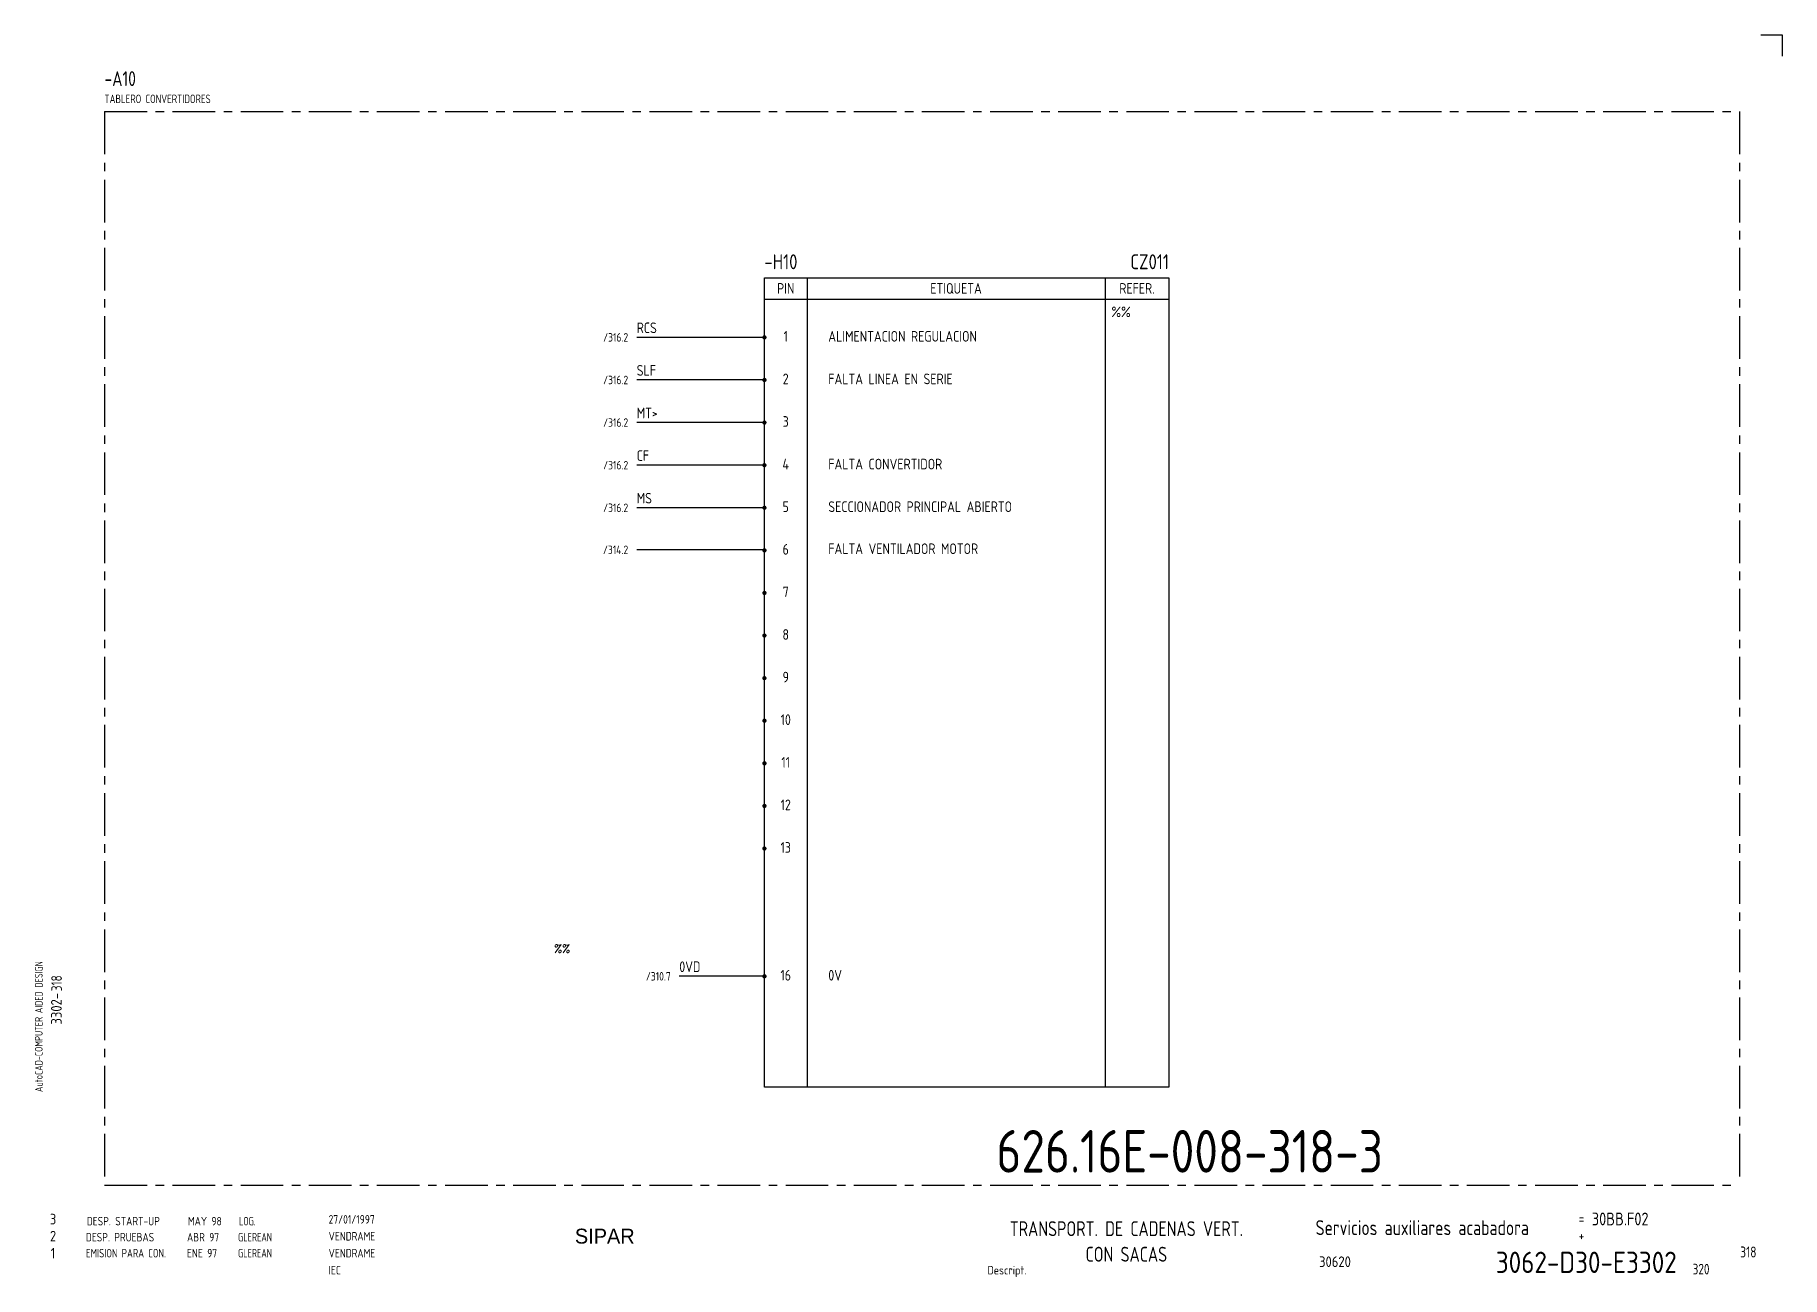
# Model space of a CAD drawing. Extents: x 10 to 420, y 5 to 297.
import ezdxf
from ezdxf.enums import TextEntityAlignment as Align

# ---------------------------------------------------------------- set-up
doc = ezdxf.new("R2010")
doc.units = 0
doc.header["$LTSCALE"] = 8
doc.header["$MEASUREMENT"] = 0
doc.linetypes.add('CENTER', pattern=[2, 1.25, -0.25, 0.25, -0.25])
doc.layers.get('0').update_dxf_attribs({"linetype": 'CONTINUOUS'})
doc.layers.add('CART', color=7, linetype='CONTINUOUS')
doc.styles.add('DIN', font='DIN', dxfattribs={"width": 0.85})
doc.styles.add('SIMPLEX', font='SIMPLEX', dxfattribs={"width": 0.9})
doc.styles.add('UNIV', font='UNIV')

# ---------------------------------------------------------------- blocks, each defined once
blk = doc.blocks.new('WB-FG100')
at = {"layer": 'CART', "color": 1}
for p, q in [((415, 297), (420, 297)), ((420, 297), (420, 292))]:
    blk.add_line(p, q, dxfattribs=at)
at = {"layer": 'CART', "color": 1, "style": 'DIN', "width": 0.8}
blk.add_text('AutoCAD-COMPUTER AIDED DESIGN', height=1.8, rotation=90, dxfattribs=at).set_placement((11.47, 48.84))
at = {"layer": 'CART', "color": 3, "style": 'DIN', "width": 0.8}
for s, p in [('=', (372.24, 17.91)), ('+', (372.24, 13.87))]:
    blk.add_text(s, height=2.5, dxfattribs=at).set_placement(p)
at = {"layer": 'CART', "color": 7, "style": 'DIN', "width": 0.9}
blk.add_attdef('FILE', text='', height=2.5, rotation=90, dxfattribs=at).set_placement((15.95, 68.38), align=Align.CENTER)
for tag, p in [('MOD-3', (13.92, 19)), ('MOD-2', (13.92, 15)), ('MOD-1', (13.92, 11)), ('NR.COMMESSA', (315, 9))]:
    blk.add_attdef(tag, text='', height=2.5, dxfattribs=at).set_placement(p, align=Align.MIDDLE)
at = {"layer": 'CART', "color": 7, "style": 'DIN'}
for tag, width, p in [('REV-3', 0.9, (21.66, 19)), ('DATA-3', 0.9, (45.37, 19)), ('NOME-3', 0.9, (57.37, 19)), ('REV-2', 0.9, (21.66, 15)), ('DATA-2', 0.9, (45.37, 15)), ('NOME-2', 0.9, (57.37, 15)), ('REV-1', 0.9, (21.66, 11)), ('DATA-1', 0.9, (45.37, 11)), ('NOME-1', 0.7, (57.37, 11))]:
    blk.add_attdef(tag, text='', height=2, dxfattribs=dict(at, width=width)).set_placement(p, align=Align.MIDDLE_LEFT)
at = {"layer": 'CART', "color": 7, "style": 'DIN', "width": 0.9}
for tag, p, height in [('DATA', (78.64, 17.94), 2), ('ESECUTORE', (78.64, 13.97), 2), ('CONTROLLORE', (78.64, 9.99), 2), ('SEGUE', (398.93, 5.65), 2.8), ('NORMA', (78.64, 6.01), 2)]:
    blk.add_attdef(tag, p, '', height=height, dxfattribs=at)
at = {"layer": 'CART', "color": 2, "style": 'DIN', "width": 0.9}
for tag, p in [('TITOLO-1/3', (266.5, 18.23)), ('TITOLO-1/2', (266.5, 15.73)), ('TITOLO-2/3', (266.5, 13.18)), ('TITOLO-2/2', (266.5, 10.68)), ('TITOLO-3/3', (266.5, 8.13))]:
    blk.add_attdef(tag, text='', height=3.5, dxfattribs=at).set_placement(p, align=Align.MIDDLE)
at = {"layer": 'CART', "color": 3, "style": 'DIN', "width": 0.9}
blk.add_attdef('ASSIEME', text='', height=3.5, dxfattribs=at).set_placement((334, 17), align=Align.MIDDLE)
at = {"layer": 'CART', "color": 3, "style": 'DIN', "width": 0.85}
for tag, p in [('=', (375.33, 16.63)), ('+', (375.33, 12.76))]:
    blk.add_attdef(tag, text='', height=3, dxfattribs=at).set_placement(p, align=Align.BOTTOM_LEFT)
at = {"layer": 'CART', "color": 3, "style": 'DIN', "width": 0.9}
blk.add_attdef('FOGLIO', text='', height=2.8, dxfattribs=at).set_placement((414.2, 9.56), align=Align.RIGHT)
at = {"layer": 'CART', "color": 2, "style": 'DIN', "width": 0.9}
blk.add_attdef('DISEGNO', text='', height=5, dxfattribs=at).set_placement((395.27, 6.35), align=Align.RIGHT)
at = {"layer": 'CART', "color": 1, "style": 'DIN', "width": 0.9}
blk.add_attdef('TIPOLOGIA', (233.37, 6), '', height=2, dxfattribs=at)
blk = doc.blocks.new('DESP')
at = {"linetype": 'Continuous', "style": 'DIN'}
for s, width, p in [('DESP. START-UP', 0.85, (21.62, 17.59)), ('MAY 98', 0.85, (45.38, 17.59)), ('LOG.', 0.7, (57.38, 17.59))]:
    blk.add_text(s, height=2, dxfattribs=dict(at, width=width)).set_placement(p)
blk = doc.blocks.new('D')
at = {"linetype": 'Continuous'}
blk.add_blockref('DESP', (-5.04, -5.13), dxfattribs=at)

msp = doc.modelspace()

# ---------------------------------------------------------------- linework, layer by layer
at = {"color": 3, "linetype": 'CENTER'}
for p, q in [((26, 279), (26, 27)), ((26, 279), (410, 279)), ((410, 279), (410, 27)), ((26, 27), (410, 27))]:
    msp.add_line(p, q, dxfattribs=at)
at = {"color": 3}
for p, q in [((191, 240), (191, 50)), ((261, 240), (261, 50)), ((181, 235), (276, 235))]:
    msp.add_line(p, q, dxfattribs=at)
for p, q in [((181, 226), (151, 226)), ((181, 216), (151, 216)), ((181, 206), (151, 206)), ((181, 196), (151, 196)), ((181, 186), (151, 186)), ((181, 176.13), (151, 176.13)), ((181, 76), (161, 76))]:
    msp.add_line(p, q)
msp.add_lwpolyline([(181, 240), (276, 240), (276, 50), (181, 50)], close=True, dxfattribs=at)
at = {"const_width": 0.5}
for points in [[(180.75, 226, 1), (181.25, 226, 1)], [(180.75, 216, 1), (181.25, 216, 1)], [(180.75, 206, 1), (181.25, 206, 1)], [(180.75, 196, 1), (181.25, 196, 1)], [(180.75, 186, 1), (181.25, 186, 1)], [(180.75, 176, 1), (181.25, 176, 1)], [(180.75, 166, 1), (181.25, 166, 1)], [(180.75, 156, 1), (181.25, 156, 1)], [(180.75, 146, 1), (181.25, 146, 1)], [(180.75, 136, 1), (181.25, 136, 1)], [(180.75, 126, 1), (181.25, 126, 1)], [(180.75, 116, 1), (181.25, 116, 1)], [(180.75, 106, 1), (181.25, 106, 1)], [(180.75, 76, 1), (181.25, 76, 1)]]:
    msp.add_lwpolyline(points, format="xyb", close=True, dxfattribs=at)

# ---------------------------------------------------------------- block references
at = {"linetype": 'Continuous'}
msp.add_blockref('D', (5.26, 5.06), dxfattribs=at)
at = {"layer": 'CART'}
ref = msp.add_blockref('WB-FG100', (0, 0), dxfattribs=at)
ref.add_attrib('TIPOLOGIA', 'Descript.', (233.37, 6), dxfattribs={"color": 1, "height": 2, "style": 'DIN', "width": 0.9})
ref.add_attrib('ASSIEME', 'Servicios auxiliares acabadora', dxfattribs={"color": 3, "height": 3.5, "style": 'DIN', "width": 0.8}).set_placement((335.5, 17), align=Align.MIDDLE)
ref.add_attrib('=', '30BB.F02', dxfattribs={"color": 3, "height": 3, "style": 'DIN', "width": 0.85}).set_placement((375.33, 16.63), align=Align.BOTTOM_LEFT)
ref.add_attrib('NR.COMMESSA', '30620', dxfattribs={"color": 7, "height": 2.5, "style": 'DIN', "width": 0.9}).set_placement((315, 9), align=Align.MIDDLE)
ref.add_attrib('DISEGNO', '3062-D30-E3302', dxfattribs={"color": 2, "height": 5, "style": 'DIN', "width": 0.9}).set_placement((395.27, 6.35), align=Align.RIGHT)
ref.add_attrib('DATA', '27/01/1997', (78.64, 17.94), dxfattribs={"color": 7, "height": 2, "style": 'DIN', "width": 0.85})
ref.add_attrib('ESECUTORE', 'VENDRAME', (78.64, 13.97), dxfattribs={"color": 7, "height": 2, "style": 'DIN', "width": 0.85})
ref.add_attrib('CONTROLLORE', 'VENDRAME', (78.64, 9.99), dxfattribs={"color": 7, "height": 2, "style": 'DIN', "width": 0.85})
ref.add_attrib('NORMA', 'IEC', (78.64, 6.01), dxfattribs={"color": 7, "height": 2, "style": 'DIN', "width": 0.85})
ref.add_attrib('MOD-1', '1', dxfattribs={"color": 7, "height": 2.5, "style": 'DIN', "width": 0.9}).set_placement((13.92, 11), align=Align.MIDDLE)
ref.add_attrib('REV-1', 'EMISION PARA CON.', dxfattribs={"color": 7, "height": 2, "style": 'DIN', "width": 0.8}).set_placement((21.66, 11), align=Align.MIDDLE_LEFT)
ref.add_attrib('DATA-1', 'ENE 97', dxfattribs={"color": 7, "height": 2, "style": 'DIN', "width": 0.85}).set_placement((45.37, 11), align=Align.MIDDLE_LEFT)
ref.add_attrib('NOME-1', 'GLEREAN', dxfattribs={"color": 7, "height": 2, "style": 'DIN', "width": 0.7}).set_placement((57.37, 11), align=Align.MIDDLE_LEFT)
ref.add_attrib('MOD-2', '2', dxfattribs={"color": 7, "height": 2.5, "style": 'DIN', "width": 0.9}).set_placement((13.92, 15), align=Align.MIDDLE)
ref.add_attrib('MOD-3', '3', dxfattribs={"color": 7, "height": 2.5, "style": 'DIN', "width": 0.9}).set_placement((13.92, 19), align=Align.MIDDLE)
ref.add_attrib('FILE', '3302-', dxfattribs={"color": 7, "height": 2.5, "rotation": 90, "style": 'DIN', "width": 0.9}).set_placement((15.95, 68.38), align=Align.CENTER)

# ---------------------------------------------------------------- texts
at = {"color": 3, "style": 'DIN'}
for s, width, p in [('-A10', 0.8, (26, 285)), ('-H10', 0.85, (181, 242))]:
    msp.add_text(s, height=3.5, dxfattribs=dict(at, width=width)).set_placement(p)
at = {"style": 'DIN'}
for s, height, width, p in [('TABLERO CONVERTIDORES', 2, 0.8, (26, 281)), ('%%', 2.5, 0.85, (262.5, 230.75)), ('RCS', 2.5, 0.85, (151, 227)), ('ALIMENTACION REGULACION', 2.5, 0.85, (196, 225)), ('SLF', 2.5, 0.85, (151, 217)), ('FALTA LINEA EN SERIE', 2.5, 0.85, (196, 215)), ('MT>', 2.5, 0.85, (151, 207)), ('CF', 2.5, 0.85, (151, 197)), ('FALTA CONVERTIDOR', 2.5, 0.85, (196, 195)), ('MS', 2.5, 0.85, (151, 187)), ('SECCIONADOR PRINCIPAL ABIERTO', 2.5, 0.85, (196, 185)), ('FALTA VENTILADOR MOTOR', 2.5, 0.85, (196, 175.13)), ('0VD', 2.5, 0.85, (161, 77)), ('0V', 2.5, 0.85, (196, 75)), ('320', 2.5, 0.8, (399, 6))]:
    msp.add_text(s, height=height, dxfattribs=dict(at, width=width)).set_placement(p)
at = {"color": 3, "style": 'DIN'}
for s, height, width, p in [('CZ011', 3.5, 0.85, (276, 242)), ('318', 2.56, 0.8, (414, 10))]:
    msp.add_text(s, height=height, dxfattribs=dict(at, width=width)).set_placement(p, align=Align.RIGHT)
at = {"style": 'DIN', "width": 0.85}
for s, p in [('PIN', (186, 237.5)), ('ETIQUETA', (226, 237.5)), ('REFER.', (268.5, 237.5))]:
    msp.add_text(s, height=2.5, dxfattribs=at).set_placement(p, align=Align.MIDDLE)
for s, p in [('/316.2', (149, 225)), ('/316.2', (149, 215)), ('/316.2', (149, 205)), ('/316.2', (149, 195)), ('/316.2', (149, 185)), ('/314.2', (149, 175.13)), ('/310.7', (159, 75))]:
    msp.add_text(s, height=2, dxfattribs=at).set_placement(p, align=Align.RIGHT)
for s, p in [('1', (186, 225)), ('2', (186, 215)), ('3', (186, 205)), ('4', (186, 195)), ('5', (186, 185)), ('6', (186, 175)), ('7', (186, 165)), ('8', (186, 155)), ('9', (186, 145)), ('10', (186, 135)), ('11', (186, 125)), ('12', (186, 115)), ('13', (186, 105)), ('16', (186, 75))]:
    msp.add_text(s, height=2.5, dxfattribs=at).set_placement(p, align=Align.CENTER)
at = {"color": 7, "linetype": 'Continuous', "style": 'SIMPLEX', "width": 0.9}
msp.add_text('%%', height=2, dxfattribs=at).set_placement((133.5, 82.5), align=Align.MIDDLE)
at = {"style": 'DIN', "width": 0.8}
msp.add_text('318', height=2.5, rotation=90, dxfattribs=at).set_placement((16, 72.5))
at = {"color": 3, "style": 'DIN', "width": 0.8}
for s, p in [('TRANSPORT. DE CADENAS VERT.', (266, 15)), ('CON SACAS', (266, 9))]:
    msp.add_text(s, height=3.5, dxfattribs=at).set_placement(p, align=Align.CENTER)
at = {"linetype": 'Continuous', "style": 'DIN'}
for s, width, p in [('DESP. PRUEBAS', 0.85, (21.62, 13.75)), ('ABR 97', 0.85, (45.38, 13.75)), ('GLEREAN', 0.7, (57.38, 13.75))]:
    msp.add_text(s, height=2, dxfattribs=dict(at, width=width)).set_placement(p)
at = {"color": 2, "insert": (235.47, 39.92), "char_height": 10, "width": 111.0411, "attachment_point": 1, "style": 'DIN'}
msp.add_mtext('626.16E-008-318-3', dxfattribs=at)
at = {"layer": 'CART', "color": 2, "linetype": 'Continuous', "style": 'UNIV'}
msp.add_text('SIPAR', height=3.5, dxfattribs=at).set_placement((143.5, 13.25), align=Align.CENTER)

doc.saveas('drawing.dxf')
